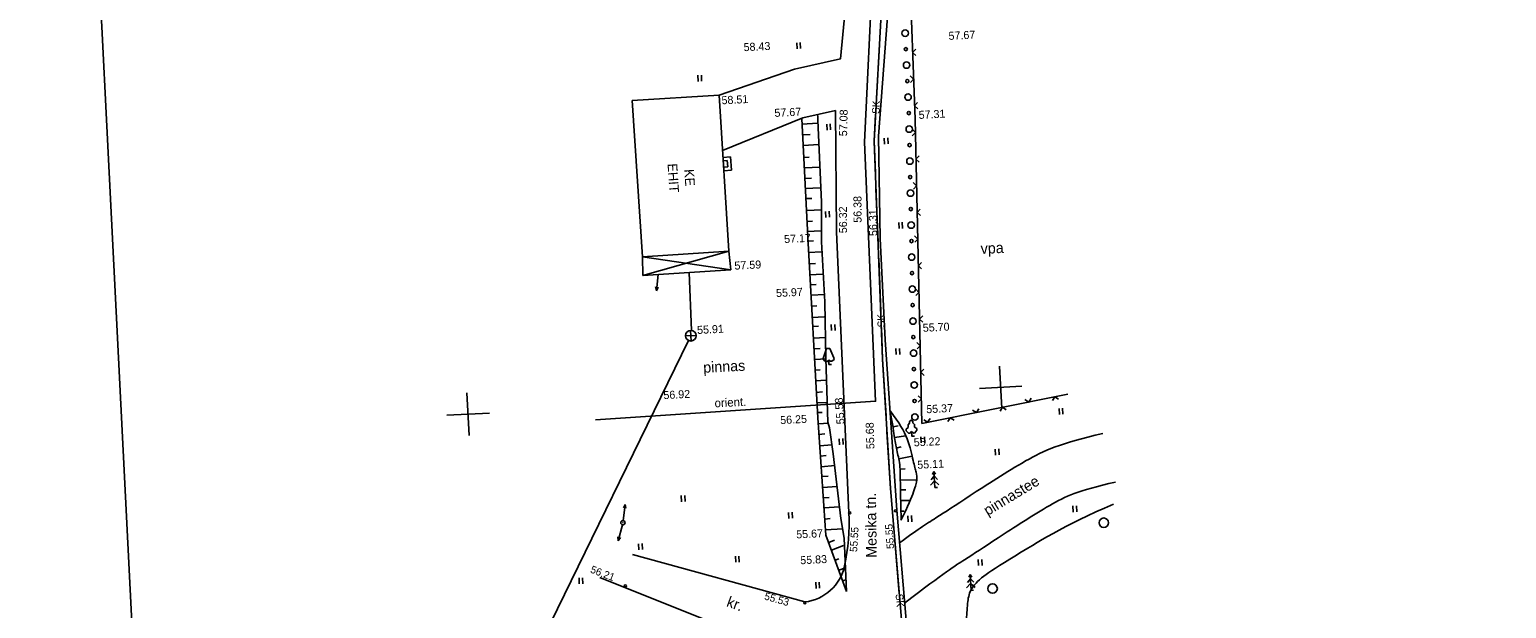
# Model space of a CAD drawing. Extents: x 15024 to 646000, y 15553 to 6459000.
# Drawn here: x 641200.8 to 641339.2, y 6454835.6 to 6454889.9 of the extents above; entities that cross this region are included whole.
import ezdxf

# ---------------------------------------------------------------- set-up
doc = ezdxf.new("R2010")
doc.units = 0
for name, color, linetype in [('28', 7, 'Continuous'), ('AIAD', 7, 'Continuous'), ('ASFBET', 7, 'Continuous'), ('Default', 7, 'Continuous'), ('HALJASTUS', 7, 'Continuous'), ('HOONED', 7, 'Continuous'), ('KAEVUD', 7, 'Continuous'), ('KANAL', 7, 'Continuous'), ('KORGUSED', 7, 'Continuous'), ('KRUNTPIIR', 7, 'Continuous'), ('MAPGRID', 7, 'Continuous'), ('PINNAD', 7, 'Continuous'), ('POSTID', 7, 'Continuous'), ('PUUD', 7, 'Continuous'), ('RAAM1', 7, 'Continuous'), ('VALLID', 7, 'Continuous'), ('VESI', 7, 'Continuous'), ('ZZYYTRASSID', 7, 'Continuous')]:
    doc.layers.add(name, color=color, linetype=linetype)

# ---------------------------------------------------------------- blocks, each defined once
blk = doc.blocks.new('CA2L')
at = {"layer": 'Default'}
blk.add_lwpolyline([(27900, 0), (27900, 20400), (0, 20400), (0, 0)], close=True, dxfattribs=at)
blk = doc.blocks.new('POINT_DISPLAY')
at = {"layer": 'Default'}
blk.add_line((0, 0), (0, 0), dxfattribs=at)
blk = doc.blocks.new('CROSS01')
at = {"layer": 'Default'}
for p, q in [((0, 400), (0, -400)), ((-400, 0), (400, 0))]:
    blk.add_line(p, q, dxfattribs=at)
blk = doc.blocks.new('PK')
at = {"layer": 'Default'}
for p, q in [((0, 300), (-30, 250)), ((30, 250), (0, 300)), ((0, 300), (0, 0)), ((0, 130), (-80, 50)), ((0, 220), (-60, 150)), ((60, 150), (0, 220)), ((80, 50), (0, 130)), ((0, 0), (50, 0))]:
    blk.add_line(p, q, dxfattribs=at)
blk = doc.blocks.new('PI')
at = {"layer": 'Default'}
for p, q in [((-30, 300), (-100, 120)), ((30, 300), (-30, 300)), ((100, 120), (30, 300)), ((-100, 120), (-100, 90)), ((-100, 90), (-60, 60)), ((-60, 60), (-30, 60)), ((-30, 60), (0, 80)), ((0, 0), (0, 80)), ((0, 80), (30, 60)), ((50, 0), (0, 0)), ((30, 60), (60, 60)), ((60, 60), (100, 90)), ((100, 90), (100, 120))]:
    blk.add_line(p, q, dxfattribs=at)
blk = doc.blocks.new('PL')
at = {"layer": 'PUUD'}
blk.add_lwpolyline([(0, 90), (30, 60), (60, 60), (100, 110), (100, 140), (60, 170), (60, 220), (30, 250), (30, 280), (0, 300), (-30, 280), (-30, 250), (-60, 220), (-60, 170), (-100, 140), (-100, 110), (-60, 60), (-30, 60), (0, 90), (0, 0), (50, 0)], dxfattribs=at)
blk = doc.blocks.new('KK')
at = {"layer": 'Default'}
for p, q in [((-100, 0), (100, 0)), ((0, -100), (0, 100))]:
    blk.add_line(p, q, dxfattribs=at)
blk.add_circle((0, 0), 100, dxfattribs=at)
blk = doc.blocks.new('METS1')
at = {"layer": 'Default'}
blk.add_circle((0, 0), 44.1, dxfattribs=at)
blk = doc.blocks.new('HEIN_1')
at = {"layer": 'Default'}
for p, q in [((-23, 38), (-23, -38)), ((22, 38), (22, -38))]:
    blk.add_line(p, q, dxfattribs=at)
blk = doc.blocks.new('LAT3')
at = {"layer": 'Default'}
for radius in [25, 1.67]:
    blk.add_circle((0, 0), radius, dxfattribs=at)
blk = doc.blocks.new('NOOLM')
at = {"layer": 'Default'}
for p, q in [((25, 0), (218, 0)), ((218, 0), (173, 15)), ((218, 0), (173, -15))]:
    blk.add_line(p, q, dxfattribs=at)
blk = doc.blocks.new('_U59')
at = {"layer": 'KANAL'}
for p, q in [((-564, 8985), (-512, 9483)), ((-607, 8584), (-580, 8836)), ((-610, 8286), (-607, 8584)), ((-618, 7636), (-612, 8136)), ((-625, 6986), (-619, 7486)), ((-630, 6537), (-627, 6836)), ((-625, 6005), (-630, 6537)), ((-619, 5324), (-624, 5855)), ((-607, 4985), (-619, 5324)), ((-585, 4335), (-602, 4835))]:
    blk.add_line(p, q, dxfattribs=at)
at = {"layer": 'ZZYYTRASSID'}
blk.add_lwpolyline([(0, 0), (-456, 644), (-482, 1248), (-619, 5324), (-630, 6537), (-607, 8584), (-469, 9884), (-327, 11938), (-403, 13671), (-509, 15355), (-443, 16068), (268, 20764), (265, 23398), (481, 26486), (672, 28756)], dxfattribs=at)
at = {"layer": 'KANAL'}
for rotation, p in [(83.9411, (-545, 8834)), (89.3521, (-592, 6837)), (271.9159, (-620, 4332))]:
    blk.add_text('SK', height=70, rotation=rotation, dxfattribs=at).set_placement(p)

msp = doc.modelspace()

# ---------------------------------------------------------------- linework, layer by layer
at = {"layer": 'AIAD'}
for p, q in [((641283.57, 6454887.73), (641283.86, 6454888.05)), ((641283.57, 6454887.73), (641283.88, 6454887.45)), ((641283.66, 6454885.24), (641283.35, 6454885.53)), ((641283.66, 6454885.24), (641283.37, 6454884.93)), ((641283.75, 6454882.74), (641284.04, 6454883.05)), ((641283.75, 6454882.74), (641284.06, 6454882.45)), ((641283.83, 6454880.24), (641283.52, 6454880.53)), ((641283.83, 6454880.24), (641283.53, 6454879.93)), ((641283.88, 6454877.74), (641284.17, 6454878.05)), ((641283.88, 6454877.74), (641284.19, 6454877.45)), ((641283.94, 6454875.24), (641283.63, 6454875.53)), ((641283.94, 6454875.24), (641283.65, 6454874.93)), ((641284, 6454872.74), (641284.29, 6454873.05)), ((641284, 6454872.74), (641284.3, 6454872.45)), ((641284.05, 6454870.24), (641283.75, 6454870.53)), ((641284.05, 6454870.24), (641283.76, 6454869.94)), ((641284.11, 6454867.74), (641284.4, 6454868.05)), ((641284.11, 6454867.74), (641284.41, 6454867.45)), ((641284.16, 6454865.24), (641283.86, 6454865.54)), ((641284.16, 6454865.24), (641283.87, 6454864.94)), ((641284.22, 6454862.74), (641284.51, 6454863.05)), ((641284.22, 6454862.74), (641284.53, 6454862.45)), ((641284.28, 6454860.24), (641283.97, 6454860.54)), ((641284.28, 6454860.24), (641283.98, 6454859.94)), ((641284.33, 6454857.75), (641284.63, 6454858.05)), ((641284.33, 6454857.75), (641284.64, 6454857.45)), ((641284.39, 6454855.25), (641284.08, 6454855.54)), ((641284.39, 6454855.25), (641284.1, 6454854.94)), ((641294.45, 6454854.96), (641294.1, 6454855.2)), ((641294.45, 6454854.96), (641294.68, 6454855.32)), ((641296.9, 6454855.45), (641296.67, 6454855.1)), ((641296.9, 6454855.45), (641297.25, 6454855.22)), ((641284.97, 6454853.06), (641284.62, 6454853.29)), ((641284.97, 6454853.06), (641285.21, 6454853.41)), ((641287.1, 6454853.49), (641286.86, 6454853.13)), ((641287.1, 6454853.49), (641287.45, 6454853.25)), ((641289.55, 6454853.98), (641289.19, 6454854.21)), ((641289.55, 6454853.98), (641289.78, 6454854.33)), ((641292, 6454854.47), (641291.76, 6454854.12)), ((641292, 6454854.47), (641292.35, 6454854.24))]:
    msp.add_line(p, q, dxfattribs=at)
msp.add_lwpolyline([(641283.27, 6454895.82), (641283.8, 6454881.48), (641284.44, 6454852.95), (641298.13, 6454855.7)], dxfattribs=at)
at = {"layer": 'ASFBET'}
for points in [[(641267.33, 6454902.54), (641269.16, 6454902.68), (641270.01, 6454901.67), (641270.41, 6454901.93), (641270.01, 6454902.76), (641269.8, 6454904.53), (641272.79, 6454905.24), (641273.06, 6454904.74), (641274.45, 6454905.6), (641276.77, 6454906.06), (641278.22, 6454905.05), (641277.87, 6454898.26), (641276.82, 6454887.14), (641272.48, 6454886.16), (641265.43, 6454883.74)], [(641283.27, 6454895.82), (641281.59, 6454896.08), (641280.38, 6454879.9), (641280.52, 6454870.29), (641280.98, 6454860.79)], [(641265.75, 6454878.53), (641273.26, 6454881.59), (641276.33, 6454882.28), (641276.43, 6454870.92), (641277.59, 6454844.59)], [(641286.99, 6454783.05), (641285.62, 6454794.61), (641283.92, 6454824.09), (641282.99, 6454834.13), (641282.09, 6454844.83), (641280.98, 6454860.79)], [(641273.45, 6454836.23), (641257.31, 6454840.68)], [(641272.12, 6454831.36), (641254.25, 6454838.51)]]:
    msp.add_lwpolyline(points, dxfattribs=at)
for centre, radius, start, end in [((641258.52, 6454843.6), 19.09, 347.9377, 2.9785), ((641272.98, 6454840.51), 4.31, 276.2727, 347.9377)]:
    msp.add_arc(centre, radius, start, end, dxfattribs=at)
for points in [[(641282.35, 6454841.75), (641283.89, 6454842.92), (641285.8, 6454844.12), (641288.39, 6454845.82), (641294.44, 6454849.76), (641297.37, 6454851.09), (641301.4, 6454852.02)], [(641282.82, 6454836.12), (641286.65, 6454839.04), (641288.45, 6454840.18), (641291.08, 6454841.9), (641296.83, 6454845.64), (641299.01, 6454846.64), (641302.59, 6454847.46)]]:
    msp.add_open_spline(points, degree=3, dxfattribs=at)
at = {"layer": 'DEFPOINTS'}
for p, q in [((641266.48, 6454877.95), (641266.48, 6454877.95)), ((641266.58, 6454876.71), (641266.58, 6454876.71))]:
    msp.add_line(p, q, dxfattribs=at)
at = {"layer": 'HALJASTUS'}
msp.add_open_spline([(641302.4, 6454845.39), (641297.72, 6454843.39), (641292.33, 6454839.97), (641290.04, 6454838.64), (641288.89, 6454837.31), (641288.71, 6454836.21), (641288.62, 6454834.26), (641288.31, 6454833.33), (641287.35, 6454831.89), (641286.07, 6454829.76), (641285.86, 6454829.21), (641285.58, 6454826.58), (641285.55, 6454824.7), (641285.58, 6454823.7)], degree=3, dxfattribs=at)
at = {"layer": 'HOONED'}
for p, q in [((641257.27, 6454883.23), (641265.43, 6454883.74)), ((641257.27, 6454883.23), (641258.24, 6454868.58)), ((641265.79, 6454877.89), (641266.48, 6454877.95)), ((641265.81, 6454877.57), (641266.19, 6454877.6)), ((641265.85, 6454876.97), (641266.23, 6454877)), ((641265.87, 6454876.65), (641266.58, 6454876.71)), ((641266.19, 6454877.6), (641266.23, 6454877)), ((641266.48, 6454877.95), (641266.58, 6454876.71)), ((641258.24, 6454868.58), (641258.28, 6454866.83)), ((641266.53, 6454867.36), (641258.24, 6454868.58)), ((641258.28, 6454866.83), (641266.34, 6454869.12)), ((641266.34, 6454869.12), (641266.53, 6454867.36)), ((641258.28, 6454866.83), (641266.53, 6454867.36))]:
    msp.add_line(p, q, dxfattribs=at)
msp.add_lwpolyline([(641258.24, 6454868.58), (641266.34, 6454869.12), (641265.43, 6454883.74)], dxfattribs=at)
at = {"layer": 'KANAL'}
msp.add_line((641262.83, 6454861.68), (641262.61, 6454867.11), dxfattribs=at)
msp.add_lwpolyline([(641248.34, 6454831.62), (641262.56, 6454860.73)], dxfattribs=at)
at = {"layer": 'KORGUSED'}
for centre in [(641281.98, 6454844.77), (641277.67, 6454844.58), (641256.63, 6454837.72), (641273.46, 6454836.14)]:
    msp.add_circle(centre, 0.1, dxfattribs=at)
at = {"layer": 'PUUD'}
for centre, radius in [((641282.87, 6454889.54), 0.3), ((641282.93, 6454888.04), 0.15), ((641283, 6454886.55), 0.3), ((641283.07, 6454885.05), 0.15), ((641283.14, 6454883.55), 0.3), ((641283.21, 6454882.05), 0.15), ((641283.25, 6454880.55), 0.3), ((641283.28, 6454879.05), 0.15), ((641283.31, 6454877.55), 0.3), ((641283.34, 6454876.05), 0.15), ((641283.37, 6454874.55), 0.3), ((641283.4, 6454873.05), 0.15), ((641283.43, 6454871.55), 0.3), ((641283.46, 6454870.05), 0.15), ((641283.48, 6454868.55), 0.3), ((641283.51, 6454867.05), 0.15), ((641283.54, 6454865.55), 0.3), ((641283.57, 6454864.05), 0.15), ((641283.6, 6454862.55), 0.3), ((641283.63, 6454861.05), 0.15), ((641283.66, 6454859.55), 0.3), ((641283.69, 6454858.05), 0.15), ((641283.72, 6454856.56), 0.3), ((641283.75, 6454855.06), 0.15), ((641283.78, 6454853.56), 0.3)]:
    msp.add_circle(centre, radius, dxfattribs=at)
at = {"layer": 'VALLID'}
for p, q in [((641274.65, 6454881.09), (641273.22, 6454881.02)), ((641273.97, 6454880.05), (641273.27, 6454880.02)), ((641274.78, 6454879.09), (641273.32, 6454879.02)), ((641273.87, 6454877.93), (641273.37, 6454877.9)), ((641274.88, 6454876.98), (641273.42, 6454876.91)), ((641274.09, 6454875.94), (641273.47, 6454875.91)), ((641274.89, 6454875.04), (641273.51, 6454874.97)), ((641274.12, 6454874.05), (641273.56, 6454874.03)), ((641275.05, 6454872.98), (641273.61, 6454872.91)), ((641274.17, 6454871.91), (641273.66, 6454871.88)), ((641274.97, 6454871.01), (641273.71, 6454870.94)), ((641274.26, 6454870.06), (641273.75, 6454870.03)), ((641275.01, 6454869.04), (641273.81, 6454868.98)), ((641274.46, 6454867.95), (641273.87, 6454867.92)), ((641275.11, 6454866.95), (641273.92, 6454866.89)), ((641274.53, 6454865.98), (641273.98, 6454865.95)), ((641275.36, 6454865.05), (641274.03, 6454864.98)), ((641274.6, 6454863.98), (641274.09, 6454863.95)), ((641275.29, 6454862.96), (641274.14, 6454862.89)), ((641274.75, 6454862.07), (641274.19, 6454862.04)), ((641275.44, 6454861.02), (641274.25, 6454860.96)), ((641274.89, 6454859.99), (641274.31, 6454859.96)), ((641275.48, 6454859.02), (641274.36, 6454858.96)), ((641274.9, 6454857.99), (641274.42, 6454857.96)), ((641275.46, 6454857.02), (641274.47, 6454856.96)), ((641275.13, 6454855.91), (641274.53, 6454855.87)), ((641275.48, 6454854.93), (641274.59, 6454854.88)), ((641275.1, 6454853.99), (641274.64, 6454853.97)), ((641275.7, 6454852.99), (641274.7, 6454852.92)), ((641275.35, 6454851.97), (641274.77, 6454851.93)), ((641282.2, 6454852.72), (641281.73, 6454852.65)), ((641282.93, 6454851.79), (641281.87, 6454851.64)), ((641276.01, 6454850.95), (641274.85, 6454850.87)), ((641282.5, 6454850.75), (641282.04, 6454850.65)), ((641275.46, 6454849.94), (641274.92, 6454849.9)), ((641276.29, 6454849), (641274.99, 6454848.9)), ((641283.52, 6454849.89), (641282.27, 6454849.64)), ((641275.64, 6454848.01), (641275.06, 6454847.97)), ((641282.87, 6454848.7), (641282.38, 6454848.68)), ((641283.93, 6454847.68), (641282.41, 6454847.65)), ((641276.48, 6454847.03), (641275.13, 6454846.94)), ((641282.94, 6454846.73), (641282.43, 6454846.72)), ((641275.74, 6454846.01), (641275.2, 6454845.97)), ((641276.67, 6454845.15), (641275.26, 6454845.05)), ((641283.33, 6454845.73), (641282.44, 6454845.72)), ((641275.84, 6454844.03), (641275.34, 6454843.99)), ((641282.77, 6454844.72), (641282.46, 6454844.72)), ((641277.01, 6454843.08), (641275.41, 6454842.97)), ((641275.44, 6454842.49), (641277.37, 6454837.2)), ((641276.24, 6454842), (641275.7, 6454841.8)), ((641277.1, 6454841.5), (641275.96, 6454841.08)), ((641276.66, 6454840.27), (641276.3, 6454840.14)), ((641277.26, 6454839.43), (641276.64, 6454839.2)), ((641277.37, 6454838.32), (641277.01, 6454838.19))]:
    msp.add_line(p, q, dxfattribs=at)
for points in [[(641273.19, 6454881.52), (641273.76, 6454869.85), (641274.67, 6454853.47), (641275.44, 6454842.49)], [(641277.37, 6454837.2), (641277.15, 6454842.21), (641276.84, 6454844.04), (641276.12, 6454850.1), (641275.78, 6454852.54), (641275.63, 6454853.08), (641275.42, 6454859.05), (641275.34, 6454864.36), (641275.02, 6454869.97), (641275.02, 6454873.7), (641274.69, 6454881.4), (641274.67, 6454881.82)]]:
    msp.add_lwpolyline(points, dxfattribs=at)
for points in [[(641281.43, 6454854.15), (641281.69, 6454853.04), (641281.86, 6454851.67), (641282.04, 6454850.49), (641282.43, 6454849.17), (641282.4, 6454847.97), (641282.48, 6454843.88)], [(641282.47, 6454843.88), (641283.15, 6454845.22), (641283.78, 6454846.8), (641284, 6454847.69), (641283.95, 6454848.34), (641283.63, 6454849.26), (641283.2, 6454851.51), (641282.31, 6454853.01), (641281.48, 6454854.11)]]:
    msp.add_open_spline(points, degree=3, dxfattribs=at)
at = {"layer": 'VESI'}
msp.add_lwpolyline([(641253.84, 6454853.29), (641280.09, 6454855.04), (641279.07, 6454879.32), (641279.85, 6454895.68), (641279.92, 6454912.71), (641276.42, 6454947.4), (641279.36, 6454978.66), (641281.64, 6455001.73)], dxfattribs=at)

# ---------------------------------------------------------------- block references
at = {"layer": '28', "xscale": 0.009999999999999995, "yscale": 0.01, "rotation": 2.8845967091748927}
for p in [(641294.44, 6454854.96), (641284.77, 6454853.02)]:
    msp.add_blockref('POINT_DISPLAY', p, dxfattribs=at)
at = {"layer": 'HALJASTUS', "rotation": 2.8845967091748927}
for name, p, xscale, yscale in [('HEIN_1', (641272.89, 6454888.37), 0.007499999999999997, 0.007499999999999999), ('HEIN_1', (641263.61, 6454885.32), 0.007499999999999997, 0.007499999999999999), ('HEIN_1', (641275.7, 6454880.75), 0.007499999999999997, 0.007499999999999999), ('HEIN_1', (641281.09, 6454879.43), 0.007499999999999997, 0.007499999999999999), ('HEIN_1', (641275.58, 6454872.56), 0.007499999999999997, 0.007499999999999999), ('HEIN_1', (641282.45, 6454871.52), 0.007499999999999997, 0.007499999999999999), ('POINT_DISPLAY', (641266.53, 6454867.36), 0.009999999999999995, 0.01), ('POINT_DISPLAY', (641258.28, 6454866.83), 0.009999999999999995, 0.01), ('HEIN_1', (641276.12, 6454861.95), 0.007499999999999997, 0.007499999999999999), ('HEIN_1', (641282.19, 6454859.7), 0.007499999999999997, 0.007499999999999999), ('HEIN_1', (641297.48, 6454854.09), 0.007499999999999997, 0.007499999999999999), ('HEIN_1', (641276.87, 6454851.25), 0.007499999999999997, 0.007499999999999999), ('HEIN_1', (641284.52, 6454851.42), 0.007499999999999997, 0.007499999999999999), ('HEIN_1', (641291.5, 6454850.28), 0.007499999999999997, 0.007499999999999999), ('HEIN_1', (641262.05, 6454845.91), 0.007499999999999997, 0.007499999999999999), ('HEIN_1', (641298.77, 6454844.94), 0.007499999999999997, 0.007499999999999999), ('HEIN_1', (641272.13, 6454844.34), 0.007499999999999997, 0.007499999999999999), ('HEIN_1', (641283.3, 6454844.02), 0.007499999999999997, 0.007499999999999999), ('METS1', (641301.49, 6454843.65), 0.009999999999999995, 0.01), ('HEIN_1', (641258.05, 6454841.4), 0.007499999999999997, 0.007499999999999999), ('HEIN_1', (641267.14, 6454840.23), 0.007499999999999997, 0.007499999999999999), ('HEIN_1', (641289.9, 6454839.92), 0.007499999999999997, 0.007499999999999999), ('HEIN_1', (641252.48, 6454838.2), 0.007499999999999997, 0.007499999999999999), ('HEIN_1', (641274.67, 6454837.79), 0.007499999999999997, 0.007499999999999999), ('METS1', (641291.07, 6454837.48), 0.009999999999999995, 0.01)]:
    msp.add_blockref(name, p, dxfattribs=dict(at, xscale=xscale, yscale=yscale))
at = {"layer": 'HOONED', "xscale": 0.009999999999999995, "yscale": 0.01, "rotation": 2.8845967091748927}
for p in [(641265.43, 6454883.74), (641258.24, 6454868.58), (641266.34, 6454869.12)]:
    msp.add_blockref('POINT_DISPLAY', p, dxfattribs=at)
at = {"layer": 'KAEVUD', "xscale": 0.0049999999999999975, "yscale": 0.005, "rotation": 2.8845967091748927}
msp.add_blockref('KK', (641262.78, 6454861.18), dxfattribs=at)
at = {"layer": 'KANAL', "xscale": 0.009999999999999995, "yscale": 0.01, "rotation": 2.8845967091748927}
msp.add_blockref('_U59', (641290.34, 6454794), dxfattribs=at)
at = {"layer": 'KRUNTPIIR', "xscale": 0.009999999999999995, "yscale": 0.01, "rotation": 2.8845967091748927}
msp.add_blockref('POINT_DISPLAY', (641282.59, 6454850.22), dxfattribs=at)
at = {"layer": 'MAPGRID', "xscale": 0.0049999999999999975, "yscale": 0.005, "rotation": 2.8845967091748927}
for p in [(641291.82, 6454856.34), (641241.89, 6454853.82)]:
    msp.add_blockref('CROSS01', p, dxfattribs=at)
at = {"layer": 'POSTID'}
for name, p, xscale, yscale, rotation in [('NOOLM', (641259.74, 6454867.12), 0.008, 0.007999999999999998, -96.26790436161906), ('NOOLM', (641256.41, 6454843.64), 0.007999999999999998, 0.007999999999999998, 83.25604352865723), ('NOOLM', (641256.41, 6454843.64), 0.008000000000000002, 0.007999999999999998, -104.70875321658379), ('LAT3', (641256.41, 6454843.64), 0.007999999999999998, 0.008, 2.8845967091748923)]:
    msp.add_blockref(name, p, dxfattribs=dict(at, xscale=xscale, yscale=yscale, rotation=rotation))
at = {"layer": 'PUUD', "rotation": 2.8845967091748927}
for name, p, xscale, yscale in [('PI', (641275.72, 6454858.48), 0.0049999999999999975, 0.005), ('POINT_DISPLAY', (641275.72, 6454858.48), 0.009999999999999995, 0.01), ('PL', (641283.5, 6454851.75), 0.0049999999999999975, 0.005), ('PK', (641285.64, 6454846.94), 0.0049999999999999975, 0.005), ('POINT_DISPLAY', (641285.64, 6454846.94), 0.009999999999999995, 0.01), ('PK', (641289.04, 6454837.3), 0.0049999999999999975, 0.005), ('POINT_DISPLAY', (641289.04, 6454837.3), 0.009999999999999995, 0.01)]:
    msp.add_blockref(name, p, dxfattribs=dict(at, xscale=xscale, yscale=yscale))
at = {"layer": 'RAAM1', "xscale": 0.009999999999999998, "yscale": 0.009999999999999997, "rotation": 92.88459670917489}
msp.add_blockref('CA2L', (641418.56, 6454756.44), dxfattribs=at)

# ---------------------------------------------------------------- texts
at = {"layer": 'ASFBET'}
for s, rotation, p in [('pinnastee', 31.2422, (641290.6, 6454844.27)), ('Mesika tn.', 90.7797, (641280.21, 6454840.37)), ('kr.', 339.6875, (641266.05, 6454835.84))]:
    msp.add_text(s, height=1, rotation=rotation, dxfattribs=at).set_placement(p)
at = {"layer": 'HOONED'}
for s, rotation, p in [('EHIT', 273.8238, (641260.59, 6454877.3)), ('KE', 273.581, (641262.16, 6454876.77))]:
    msp.add_text(s, height=0.9, rotation=rotation, dxfattribs=at).set_placement(p)
at = {"layer": 'KORGUSED'}
for s, height, rotation, p in [('57.67', 0.75, 2.8846, (641286.95, 6454888.91)), ('58.43', 0.75, 2.8846, (641267.74, 6454887.85)), ('58.51', 0.75, 2.8846, (641265.67, 6454882.87)), ('57.67', 0.75, 2.8846, (641270.63, 6454881.69)), ('57.08', 0.75, 88.4996, (641277.42, 6454879.87)), ('57.31', 0.75, 2.8846, (641284.15, 6454881.5)), ('56.38', 0.75, 90.2092, (641278.78, 6454871.77)), ('56.32', 0.75, 90.4028, (641277.42, 6454870.79)), ('56.31', 0.75, 90.9159, (641280.25, 6454870.53)), ('57.17', 0.75, 2.8846, (641271.54, 6454869.86)), ('57.59', 0.75, 2.8846, (641266.88, 6454867.37)), ('55.97', 0.75, 2.8846, (641270.78, 6454864.8)), ('55.91', 0.75, 2.8846, (641263.38, 6454861.34)), ('55.70', 0.75, 2.8846, (641284.54, 6454861.54)), ('56.92', 0.75, 2.8846, (641260.22, 6454855.23)), ('55.58', 0.75, 94.1261, (641277.19, 6454852.9)), ('55.37', 0.75, 2.8846, (641284.86, 6454853.91)), ('56.25', 0.75, 2.8846, (641271.17, 6454852.89)), ('55.68', 0.75, 91.9327, (641279.99, 6454850.56)), ('55.22', 0.75, 2.8846, (641283.69, 6454850.8)), ('55.11', 0.75, 2.8846, (641284.02, 6454848.7)), (' 55.55', 0.7, 94.2011, (641281.86, 6454840.96)), ('55.67', 0.75, 2.8846, (641272.67, 6454842.17)), (' 55.55', 0.7, 86.5448, (641278.35, 6454840.63)), (' 56.21', 0.7, 339.0647, (641253.05, 6454839.09)), ('55.83', 0.75, 2.8846, (641273.05, 6454839.75)), (' 55.53', 0.7, 344.0169, (641269.36, 6454836.54))]:
    msp.add_text(s, height=height, rotation=rotation, dxfattribs=at).set_placement(p)
at = {"layer": 'PINNAD'}
for s, p in [('vpa', (641289.97, 6454868.84)), ('pinnas', (641263.96, 6454857.7))]:
    msp.add_text(s, height=1, rotation=2.8846, dxfattribs=at).set_placement(p)
at = {"layer": 'VESI'}
msp.add_text('orient.', height=0.8, rotation=2.8846, dxfattribs=at).set_placement((641265.02, 6454854.46))

doc.saveas('drawing.dxf')
